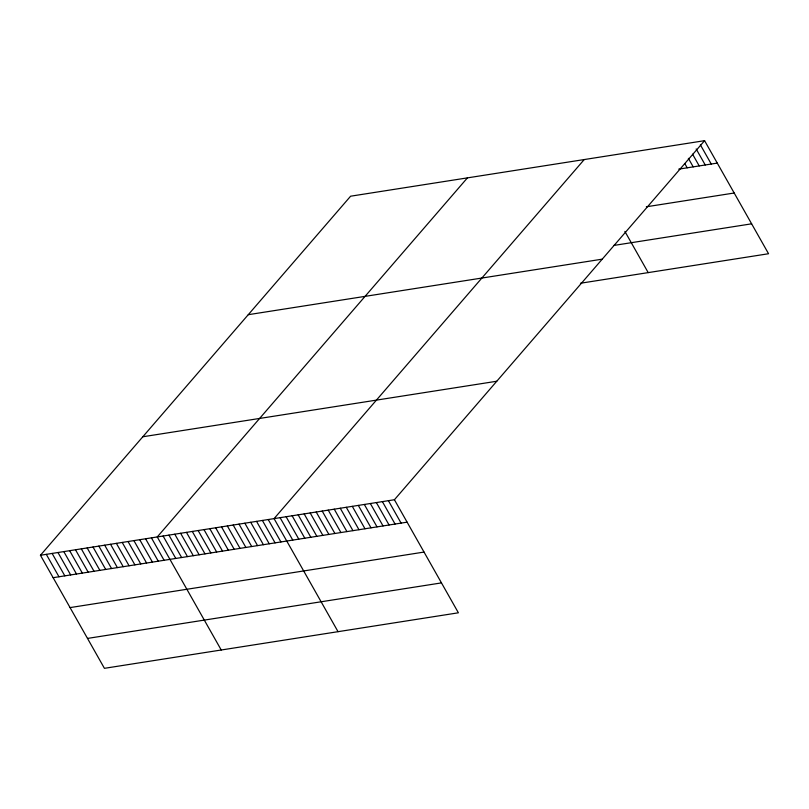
<?xml version="1.0" encoding="UTF-8"?>
<svg xmlns="http://www.w3.org/2000/svg" width="809" height="809" viewBox="0 0 809 809"><rect width="100%" height="100%" fill="white"/><g stroke="black" fill="none" stroke-linecap="round" stroke-linejoin="round"><path stroke-width="1.21" d="M40.45 555.267L394.418 499.74L458.39 612.797L104.422 668.325L40.45 555.267L350.61 196.203L704.578 140.675L768.55 253.733L580.447 283.241M467.42 177.879L157.259 536.943L221.231 650.001M584.229 159.555L274.069 518.62L338.041 631.677M394.418 499.74L704.578 140.675M678.751 169.132L717.27 163.094M646.33 206.791L734.188 193.007M613.758 245.451L751.632 223.82M248.262 314.691L602.23 259.163M142.799 436.769L496.777 381.241M53.141 577.687L407.109 522.159M70.059 607.599L424.027 552.072M87.493 638.422L441.471 582.895M700.372 144.821L711.253 164.035M696.175 148.967L705.236 164.985M692.575 154.185L699.219 165.926M688.368 158.331L693.202 166.866M684.768 163.539L687.185 167.817M624.882 231.404L648.201 272.613M388.401 500.68L401.092 523.11M382.384 501.62L395.075 524.05M376.367 502.571L389.058 524.99M370.35 503.511L383.041 525.941M364.333 504.462L377.024 526.881M358.316 505.403L371.007 527.822M352.299 506.343L364.99 528.773M346.282 507.294L358.963 529.713M340.265 508.234L352.946 530.653M334.248 509.174L346.93 531.604M328.232 510.125L340.913 532.544M322.215 511.066L334.896 533.485M316.198 512.006L328.879 534.436M310.181 512.957L322.862 535.376M304.164 513.897L316.845 536.316M298.147 514.837L310.828 537.267M292.12 515.788L304.811 538.207M286.103 516.729L298.794 539.148M280.086 517.669L292.777 540.099M268.234 519.53L280.915 541.959M262.389 520.45L275.08 542.869M256.554 521.37L269.235 543.79M250.709 522.28L263.4 544.71M244.864 523.201L257.555 545.62M239.029 524.111L251.71 546.54M233.184 525.031L245.875 547.45M227.349 525.951L240.03 548.371M221.504 526.861L234.195 549.291M215.669 527.781L228.35 550.201M209.824 528.692L222.515 551.121M203.989 529.612L216.67 552.031M198.144 530.532L210.836 552.951M192.299 531.442L204.99 553.872M186.464 532.362L199.145 554.782M180.619 533.273L193.311 555.702M174.784 534.193L187.466 556.612M168.939 535.113L181.631 557.532M163.105 536.023L175.786 558.453M151.425 537.854L164.106 560.283M145.58 538.774L158.271 561.193M139.735 539.694L152.426 562.113M133.9 540.604L146.581 563.034M128.055 541.524L140.746 563.944M122.22 542.434L134.901 564.864M116.375 543.355L129.066 565.774M110.54 544.275L123.221 566.694M104.695 545.185L117.386 567.615M98.86 546.105L111.541 568.525M93.015 547.015L105.706 569.445M87.17 547.936L99.861 570.355M81.335 548.856L94.016 571.275M75.49 549.766L88.181 572.196M69.655 550.686L82.336 573.106M63.81 551.596L76.501 574.026M57.975 552.517L70.656 574.936M52.13 553.437L64.821 575.856M46.295 554.347L58.976 576.777"/></g></svg>
